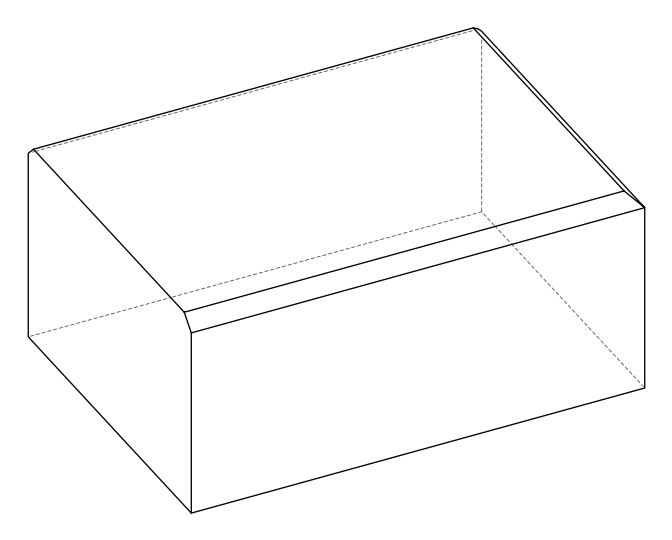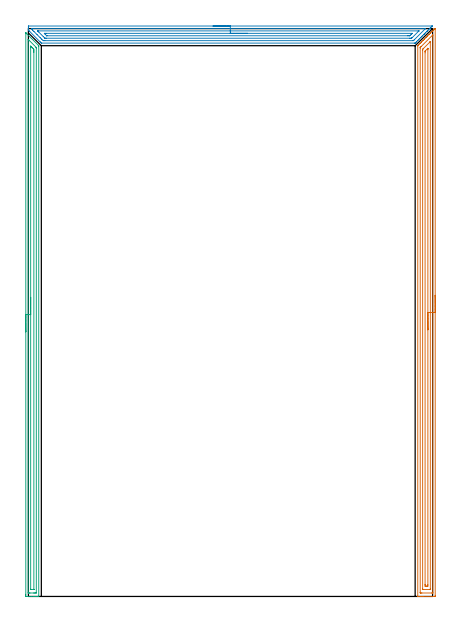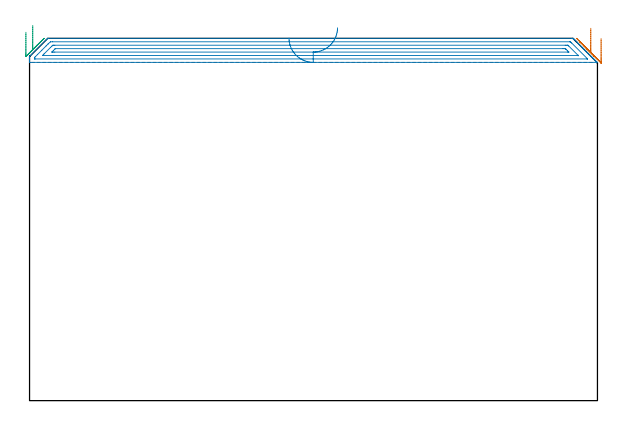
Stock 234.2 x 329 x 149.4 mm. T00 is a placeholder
(PLAN: 3 operations, 0 tool changes, 26 min)
(1 AREA_MILL | FG_CHAMFER_SURFACE | UGT0205_001 | 10.6 min | 16783 mm3)
(2 AREA_MILL_1 | FG_CHAMFER_SURFACE_1 | UGT0205_001 | 7.46 min | 11142 mm3)
(3 AREA_MILL_2 | FG_CHAMFER_SURFACE_2 | UGT0205_001 | 7.96 min | 9047 mm3)
(TOOL UGT0205_001 | Chamfer Mill 20 x 3 x 45 deg. | D20 FL50 Z2)
(OP 1 AREA_MILL)
G17 G21 G94 G90
T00 M6
G54
G17 G0 G90 X235.7 Y174.485 S1061 M3
G43 Z159.4 H0
Z149.3
G94 G1 Y174.447 Z148.428 F250.
Y174.333 Z147.564
Y174.144 Z146.712
Y173.882 Z145.88
Y173.548 Z145.074
Y173.145 Z144.3
Y172.677 Z143.564
Y172.146 Z142.872
Y171.556 Z142.229
Y170.913 Z141.64
Y170.221 Z141.109
Y169.485 Z140.64
Y168.711 Z140.237
Y167.905 Z139.903
Y167.073 Z139.641
Y166.222 Z139.452
Y165.357 Z139.338
Y164.485 Z139.3
Y0.615
X235.697 Y0.312 Z139.302
X235.692 Y0.01 Z139.306
X235.386 Y0. Z139.612
X228.867 Z146.127
X228.311 Z146.686
X227.975 Z147.021
X227.419 Z147.577
X227.084 Z147.911
X226.046 Z148.954
X225.655 Z149.336
X225.6 Z149.39
Y0.005 Z149.391
Y0.168 Z149.4
X225.602 Y319.026 Z149.397
X225.609 Y319.099 Z149.385
X225.641 Y319.142 Z149.355
X225.646 Y319.148 Z149.35
X226.014 Y319.514 Z148.985
X226.638 Y320.14 Z148.358
X226.847 Y320.348 Z148.152
X226.901 Y320.401 Z148.099
X227.53 Y321.031 Z147.466
X227.74 Y321.241 Z147.259
X227.788 Y321.288 Z147.212
X228.421 Y321.923 Z146.575
X228.634 Y322.134 Z146.366
X228.675 Y322.175 Z146.325
X229.313 Y322.815 Z145.683
X229.527 Y323.027 Z145.473
X229.561 Y323.061 Z145.439
X230.204 Y323.706 Z144.792
X230.448 Y323.948 Z144.552
X230.552 Y324.053 Z144.447
X231.096 Y324.598 Z143.9
X231.335 Y324.835 Z143.665
X231.987 Y325.489 Z143.009
X232.222 Y325.722 Z142.778
X232.879 Y326.381 Z142.117
X233.099 Y326.599 Z141.9
X233.77 Y327.272 Z141.226
X233.993 Y327.493 Z141.007
X234.662 Y328.164 Z140.334
X234.882 Y328.382 Z140.118
X235.335 Y328.835 Z139.664
X235.483 Y328.981 Z139.515
X235.508 Y328.997 Z139.489
X235.553 Y328.999 Z139.445
X235.582 Y329. Z139.417
X235.629 Z139.37
X235.66 Y328.997 Z139.339
X235.684 Y328.981 Z139.316
X235.693 Y328.971 Z139.307
X235.697 Y328.933 Z139.303
X235.7 Y328.883 Z139.3
Y164.485
X234.286 Z140.714
X234.285 Y2.261 Z140.715
X234.282 Y2.122 Z140.718
X234.279 Y2.03 Z140.721
X234.273 Y2.009 Z140.727
X234.265 Y2.007 Z140.735
X234.216 Y2.004 Z140.784
X233.724 Y2. Z141.276
X227.975 Z147.025
X227.483 Y2.002 Z147.517
X227.084 Y2.008 Z147.916
X227.033 Y2.01 Z147.967
X227.021 Y2.192 Z147.979
X227.016 Y2.331 Z147.984
X227.015 Y2.401 Z147.985
X227.017 Y317.804 Z147.983
X227.019 Y317.939 Z147.981
X227.023 Y318.028 Z147.977
X227.028 Y318.067 Z147.972
X227.036 Y318.078 Z147.964
X227.084 Y318.131 Z147.916
X227.298 Y318.348 Z147.702
X227.511 Y318.561 Z147.489
X234.216 Y325.266 Z140.784
X234.249 Y325.297 Z140.751
X234.27 Y325.314 Z140.73
X234.275 Y325.317 Z140.725
X234.279 Y325.3 Z140.721
X234.284 Y325.022 Z140.716
X234.285 Y324.883 Z140.715
X234.286 Y164.485 Z140.714
X232.872 Z142.128
X232.871 Y4.641 Z142.129
X232.87 Y4.187 Z142.13
X232.868 Y4.078 Z142.132
X232.865 Y4.026 Z142.135
X232.856 Y4.01 Z142.144
X232.806 Y4.007 Z142.194
X232.619 Y4.001 Z142.381
X228.68 Y4. Z146.32
X228.556 Y4.002 Z146.444
X228.457 Y4.007 Z146.543
X228.434 Y4.011 Z146.566
X228.432 Y4.017 Z146.568
X228.43 Y4.041 Z146.57
X228.429 Y4.187 Z146.571
X228.428 Y4.626 Z146.572
X228.431 Y316.319 Z146.569
X228.435 Y316.775 Z146.565
X228.438 Y316.992 Z146.562
X228.447 Y317.036 Z146.553
X228.474 Y317.068 Z146.526
X228.522 Y317.12 Z146.478
X228.867 Y317.468 Z146.133
X228.967 Y317.568 Z146.033
X232.725 Y321.325 Z142.275
X232.801 Y321.398 Z142.199
X232.856 Y321.446 Z142.144
X232.866 Y321.452 Z142.134
X232.868 Y321.443 Z142.132
X232.87 Y321.406 Z142.13
X232.871 Y321.316 Z142.129
Y321.241
X232.872 Y164.485 Z142.128
X231.457 Z143.543
Y6.866
X231.453 Y6.062 Z143.547
X231.451 Y6.013 Z143.549
X231.406 Y6.009 Z143.594
X231.299 Y6.004 Z143.701
X231.082 Y6.001 Z143.918
X230.65 Y6. Z144.35
X230.206 Y6.001 Z144.794
X229.997 Y6.003 Z145.003
X229.894 Y6.007 Z145.106
X229.85 Y6.012 Z145.15
X229.848 Y6.048 Z145.152
X229.843 Y6.782 Z145.157
Y6.866
X229.845 Y314.989 Z145.155
X229.846 Y315.795 Z145.154
X229.848 Y315.882 Z145.152
X229.852 Y315.978 Z145.148
X229.919 Y316.059 Z145.081
X230.039 Y316.186 Z144.961
X230.191 Y316.341 Z144.809
X231.302 Y317.453 Z143.698
X231.401 Y317.55 Z143.599
X231.434 Y317.579 Z143.566
X231.448 Y317.588 Z143.552
X231.45 Y317.583 Z143.55
X231.453 Y317.475 Z143.547
X231.457 Y316.86 Z143.543
Y316.775
Y164.485
Y163.614 Z143.581
Y162.749 Z143.695
Y161.897 Z143.883
Y161.065 Z144.146
Y160.259 Z144.48
Y159.485 Z144.882
Y158.749 Z145.351
Y158.057 Z145.882
Y157.414 Z146.472
Y156.825 Z147.115
Y156.294 Z147.807
Y155.825 Z148.543
Y155.422 Z149.317
Y155.088 Z150.123
Y154.826 Z150.955
Y154.637 Z151.806
Y154.523 Z152.671
Y154.485 Z153.543
G0 Z159.4
M5
M2
(OP 2 AREA_MILL_1)
G17 G21 G94 G90
T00 M6
G54
G17 G0 G90 X107. Y330.5 S1061 M3
G43 Z159.4 H0
Z149.5
G94 G1 X107.038 Z148.628 F250.
X107.152 Z147.763
X107.341 Z146.912
X107.603 Z146.08
X107.937 Z145.274
X108.34 Z144.5
X108.808 Z143.764
X109.34 Z143.072
X109.929 Z142.429
X110.572 Z141.84
X111.264 Z141.308
X112. Z140.84
X112.774 Z140.437
X113.58 Z140.103
X114.412 Z139.841
X115.264 Z139.652
X116.128 Z139.538
X117. Z139.5
X233.749
X233.996 Y330.499
Y330.495 Z139.503
X233.942 Y330.441 Z139.558
X233.715 Y330.215 Z139.785
X233.483 Y329.981 Z140.015
X232.846 Y329.346 Z140.654
X232.807 Y329.306 Z140.693
X232.597 Y329.095 Z140.901
X231.976 Y328.476 Z141.523
X231.915 Y328.414 Z141.585
X231.711 Y328.209 Z141.787
X231.107 Y327.607 Z142.393
X231.023 Y327.522 Z142.477
X230.824 Y327.323 Z142.674
X230.237 Y326.737 Z143.263
X230.131 Y326.63 Z143.368
X229.938 Y326.436 Z143.56
X229.368 Y325.867 Z144.132
X229.239 Y325.738 Z144.26
X229.052 Y325.55 Z144.446
X228.498 Y324.998 Z145.002
X228.166 Y324.664 Z145.332
X227.628 Y324.128 Z145.872
X227.279 Y323.777 Z146.219
X226.759 Y323.259 Z146.741
X226.393 Y322.891 Z147.105
X225.889 Y322.389 Z147.611
X225.507 Y322.005 Z147.991
X225.019 Y321.519 Z148.481
X224.62 Y321.119 Z148.878
X224.482 Y320.981 Z149.017
X224.138 Y320.638 Z149.362
X224.111 Y320.613 Z149.387
X224.1 Y320.607 Z149.393
X223.59 Y320.6 Z149.4
X7.734
X7.495 Y320.605 Z149.39
X6.932 Y321.168 Z148.832
X6.842 Y321.256 Z148.741
X0.776 Y327.323 Z142.674
X0.43 Y327.669 Z142.33
X0.234 Y327.866 Z142.134
X0.004 Y328.095 Z141.903
X0. Y328.1 Z141.898
Y328.209 Z141.791
Y328.255 Z141.745
Y329.095 Z140.904
Y329.375 Z140.625
Y329.981 Z140.014
Y330.284 Z139.712
X0.002 Y330.491 Z139.505
X0.153 Y330.5 Z139.5
X117.
Y329.086 Z140.914
X229.843
X230.04 Y329.08 Z140.92
X230.117 Y329.077 Z140.923
X230.102 Y329.057 Z140.943
X230.077 Y329.03 Z140.97
X229.99 Y328.94 Z141.06
X229.917 Y328.867 Z141.133
X223.59 Y322.54 Z147.46
X223.32 Y322.273 Z147.727
X223.108 Y322.067 Z147.933
X223.072 Y322.034 Z147.966
X223.027 Y322.021 Z147.979
X222.688 Y322.014 Z147.986
X9.518
X8.626 Y322.017 Z147.983
X8.612 Y322.019 Z147.981
X7.734 Y322.82 Z147.18
X7.66 Y322.891 Z147.109
X6.842 Y323.707 Z146.293
X5.035 Y325.515 Z144.485
X3.227 Y327.323 Z142.677
X2.383 Y328.168 Z141.832
X2.345 Y328.209 Z141.791
X2.01 Y328.579 Z141.421
X2.009 Y328.969 Z141.031
X2.01 Y329.072 Z140.928
X2.053 Y329.079 Z140.921
X2.392 Y329.086 Z140.914
X117.
Y327.672 Z142.328
X225.915 Y327.671 Z142.329
X226.041 Y327.67 Z142.33
X226.266 Y327.667 Z142.333
Y327.665 Z142.335
X222.378 Y323.777 Z146.223
X222.09 Y323.495 Z146.505
X222.046 Y323.455 Z146.545
X222.021 Y323.435 Z146.565
X221.981 Y323.434 Z146.566
X221.806 Y323.431 Z146.569
X221.265 Y323.429 Z146.571
X220.914 Y323.428 Z146.572
X10.41 Y323.429 Z146.571
X9.868 Y323.43 Z146.57
X9.694 Y323.433 Z146.567
X9.611 Y323.435 Z146.565
X9.518 Y323.508 Z146.492
X9.234 Y323.777 Z146.223
X8.626 Y324.374 Z145.626
X5.95 Y327.049 Z142.951
X5.679 Y327.323 Z142.677
X5.412 Y327.596 Z142.404
X5.348 Y327.664 Z142.336
X5.389 Y327.666 Z142.334
X5.482 Y327.669 Z142.331
X5.6 Y327.671 Z142.329
X117. Y327.672 Z142.328
Y326.257 Z143.743
X221.986
X222.316 Y326.255 Z143.745
X222.37 Y326.252 Z143.748
X222.389 Y326.25 Z143.75
X222.381 Y326.239 Z143.761
X222.326 Y326.177 Z143.823
X222.259 Y326.108 Z143.892
X222.198 Y326.047 Z143.953
X221.753 Y325.602 Z144.398
X221.308 Y325.158 Z144.842
X221.176 Y325.027 Z144.973
X221.067 Y324.923 Z145.077
X220.996 Y324.857 Z145.143
X220.914 Y324.85 Z145.15
X220.73 Y324.847 Z145.153
X220.022 Y324.843 Z145.157
X219.842
X10.766
X10.677 Y324.844 Z145.156
X10.634 Y324.847 Z145.153
X10.616 Y324.849 Z145.151
X10.59 Y324.871 Z145.129
X10.41 Y325.041 Z144.959
X9.9 Y325.55 Z144.45
X9.518 Y325.933 Z144.067
X9.261 Y326.2 Z143.8
X9.216 Y326.251 Z143.749
X9.306 Y326.253 Z143.747
X9.518 Y326.256 Z143.744
X9.699 Y326.257 Z143.743
X10.41
X117.
X117.872 Z143.781
X118.736 Z143.895
X119.588 Z144.083
X120.42 Z144.346
X121.226 Z144.68
X122. Z145.082
X122.736 Z145.551
X123.428 Z146.082
X124.071 Z146.672
X124.66 Z147.315
X125.192 Z148.007
X125.66 Z148.743
X126.063 Z149.516
X126.397 Z150.322
X126.659 Z151.154
X126.848 Z152.006
X126.962 Z152.871
X127. Z153.743
G0 Z159.4
M5
M2
(OP 3 AREA_MILL_2)
G17 G21 G94 G90
T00 M6
G54
G17 G0 G90 X-1.5 Y153.3 S1061 M3
G43 Z159.4 H0
Z151.9
G94 G1 Y153.338 Z151.028 F250.
Y153.452 Z150.163
Y153.641 Z149.312
Y153.903 Z148.48
Y154.237 Z147.674
Y154.64 Z146.9
Y155.108 Z146.164
Y155.64 Z145.472
Y156.229 Z144.829
Y156.872 Z144.24
Y157.564 Z143.708
Y158.3 Z143.24
Y159.074 Z142.837
Y159.88 Z142.503
Y160.712 Z142.241
Y161.563 Z142.052
Y162.428 Z141.938
Y163.3 Z141.9
Y326.507
X-1.496 Y326.571 Z141.903
X-1.493 Y326.582 Z141.905
X-1.47 Y326.571 Z141.928
X-0.885 Y325.985 Z142.515
X5.732 Y319.369 Z149.13
X5.974 Y319.129 Z149.369
X5.982 Y319.119 Z149.378
X6.005 Y319.087 Z149.391
X6. Y318.829 Z149.4
Y318.825
Y0.178
X5.997 Y0.009 Z149.388
X5.975 Y0.005 Z149.366
X5.931 Y0.002 Z149.322
X5.505 Y0. Z148.905
X5.195 Z148.594
X4.484 Z147.879
X3.235 Z146.632
X1.803 Z145.199
X-1.132 Y0.001 Z142.265
X-1.496 Y0.003 Z141.901
X-1.497 Y0.005 Z141.9
X-1.5 Y0.625
Y1.247
Y163.3
X-0.086 Z143.314
Y322.501
X-0.084 Y322.603 Z143.316
X-0.082 Y322.671 Z143.318
X-0.079 Y322.711 Z143.321
X-0.065 Y322.704 Z143.335
X0.016 Y322.628 Z143.416
X0.249 Y322.4 Z143.649
X4.484 Y318.165 Z147.884
X4.542 Y318.105 Z147.942
X4.568 Y318.072 Z147.968
X4.579 Y318.057 Z147.979
X4.581 Y318.032 Z147.981
X4.584 Y317.931 Z147.984
X4.585 Y317.83 Z147.985
Y2.311
X4.583 Y2.209 Z147.983
X4.579 Y2.016 Z147.979
X4.484 Y2.01 Z147.884
X4.001 Y2.002 Z147.401
X3.59 Y2.001 Z146.99
X3.109 Y2. Z146.509
X0.91 Z144.31
X0.428 Z143.828
X0.016 Y2.004 Z143.416
X-0.043 Y2.006 Z143.357
X-0.073 Y2.009 Z143.327
X-0.079 Y2.108 Z143.321
X-0.084 Y2.311 Z143.316
X-0.085 Y2.412 Z143.315
X-0.086 Y163.3 Z143.314
X1.328 Z144.728
X1.329 Y317.931 Z144.729
X1.33 Y318.404 Z144.73
X1.335 Y318.825 Z144.735
X1.336 Y318.853 Z144.736
X1.371 Y318.825 Z144.771
X1.803 Y318.397 Z145.203
X2.27 Y317.931 Z145.67
X2.697 Y317.501 Z146.097
X3.157 Y317.037 Z146.557
X3.165 Y316.568 Z146.565
X3.169 Y316.143 Z146.569
X3.171 Y315.669 Z146.571
Y315.249
Y4.2
X3.17 Y4.081 Z146.57
X3.167 Y4.023 Z146.567
X3.166 Y4.015 Z146.566
X3.152 Y4.01 Z146.552
X3.096 Y4.006 Z146.496
X2.896 Y4.001 Z146.296
X1.603 Z145.003
X1.47 Y4.002 Z144.87
X1.364 Y4.007 Z144.764
X1.335 Y4.01 Z144.735
X1.333 Y4.016 Z144.733
X1.331 Y4.042 Z144.731
X1.329 Y4.2 Z144.729
X1.328 Y163.3 Z144.728
Y164.172 Z144.766
Y165.036 Z144.88
Y165.888 Z145.069
Y166.72 Z145.331
Y167.526 Z145.665
Y168.3 Z146.068
Y169.036 Z146.537
Y169.728 Z147.068
Y170.371 Z147.657
Y170.96 Z148.301
Y171.491 Z148.993
Y171.96 Z149.728
Y172.363 Z150.502
Y172.697 Z151.308
Y172.959 Z152.14
Y173.148 Z152.992
Y173.262 Z153.857
Y173.3 Z154.728
G0 Z159.4
M5
M2
